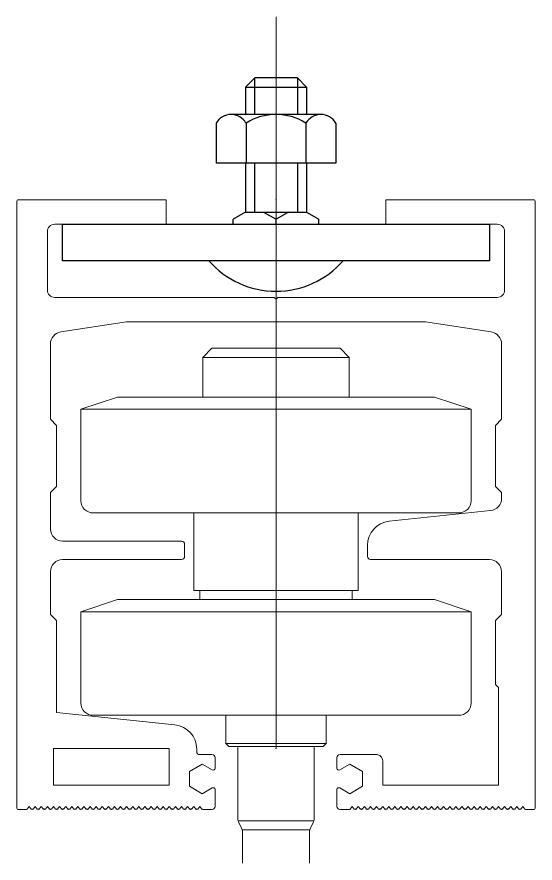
# Model space of a CAD drawing. Header units: inches. Extents: x 0 to 357596, y -35 to 212559.
# Drawn here: x 28342.5 to 28345.84, y 66476.59 to 66482.05 of the extents above; entities that cross this region are included whole.
import ezdxf

# ---------------------------------------------------------------- set-up
doc = ezdxf.new("R2010")
doc.units = ezdxf.units.IN
doc.header["$LTSCALE"] = 10
doc.header["$MEASUREMENT"] = 0

# ---------------------------------------------------------------- blocks, each defined once
blk = doc.blocks.new('*U226')
at = {"color": 1, "linetype": 'ByBlock', "lineweight": 15}
blk.add_line((0, -90), (0, 30), dxfattribs=at)
at = {"color": 0, "linetype": 'ByBlock'}
for p, q in [((-5, 18.5), (-3.5, 20)), ((-3.5, 14), (-3.5, 20)), ((3.5, 20), (-3.5, 20)), ((3.5, 20), (5, 18.5)), ((3.5, 20), (3.5, 14)), ((-5, 18.5), (5, 18.5)), ((-5, 18.5), (-5, 14)), ((5, 18.5), (5, 14)), ((7.36, 14), (-7.38, 14)), ((-9.82, 12.58), (-9.82, 6)), ((-4.91, 12.58), (-4.91, 6)), ((4.91, 12.58), (4.91, 6)), ((9.82, 12.58), (9.82, 6)), ((9.82, 6), (-9.82, 6)), ((-5, 6), (-5, -2)), ((-3.5, -2), (-3.5, 6)), ((3.5, 6), (3.5, -2)), ((5, 6), (5, -2)), ((-5, -2), (-7.05, -3.18)), ((-5, -2), (5, -2)), ((-2.05, -2), (0, -3.18)), ((2.05, -2), (0, -3.18)), ((5, -2), (7.05, -3.18)), ((-7.05, -4), (-7.05, -3.18)), ((0, -4), (0, -3.18)), ((7.05, -4), (7.05, -3.18))]:
    blk.add_line(p, q, dxfattribs=at)
at = {"color": 0, "linetype": 'ByBlock', "lineweight": 15}
for p, q in [((-12.5, -64.06), (0, -64.06)), ((-12.5, -64.06), (-12.5, -65.56)), ((12.5, -64.06), (0, -64.06)), ((12.5, -64.06), (12.5, -65.56)), ((-36.5, -90), (-17.5, -90)), ((-36.5, -96), (-36.5, -90)), ((-17.5, -96), (-17.5, -90)), ((-36.5, -96), (-17.5, -96)), ((-10, -99.5), (-10, -96.73)), ((-40.5, -99.5), (-40.84, -99.93)), ((-40.16, -99.93), (-40.5, -99.5)), ((-39.5, -99.5), (-39.84, -99.93)), ((-39.16, -99.93), (-39.5, -99.5)), ((-38.5, -99.5), (-38.84, -99.93)), ((-38.16, -99.93), (-38.5, -99.5)), ((-37.5, -99.5), (-37.84, -99.93)), ((-37.16, -99.93), (-37.5, -99.5)), ((-36.5, -99.5), (-36.84, -99.93)), ((-36.16, -99.93), (-36.5, -99.5)), ((-35.5, -99.5), (-35.84, -99.93)), ((-35.16, -99.93), (-35.5, -99.5)), ((-34.5, -99.5), (-34.84, -99.93)), ((-34.16, -99.93), (-34.5, -99.5)), ((-33.5, -99.5), (-33.84, -99.93)), ((-33.16, -99.93), (-33.5, -99.5)), ((-32.5, -99.5), (-32.84, -99.93)), ((-32.16, -99.93), (-32.5, -99.5)), ((-31.5, -99.5), (-31.84, -99.93)), ((-31.16, -99.93), (-31.5, -99.5)), ((-30.5, -99.5), (-30.84, -99.93)), ((-30.16, -99.93), (-30.5, -99.5)), ((-29.5, -99.5), (-29.84, -99.93)), ((-29.16, -99.93), (-29.5, -99.5)), ((-28.5, -99.5), (-28.84, -99.93)), ((-28.16, -99.93), (-28.5, -99.5)), ((-27.5, -99.5), (-27.84, -99.93)), ((-27.16, -99.93), (-27.5, -99.5)), ((-26.5, -99.5), (-26.84, -99.93)), ((-26.16, -99.93), (-26.5, -99.5)), ((-25.5, -99.5), (-25.84, -99.93)), ((-25.16, -99.93), (-25.5, -99.5)), ((-24.5, -99.5), (-24.84, -99.93)), ((-24.16, -99.93), (-24.5, -99.5)), ((-23.5, -99.5), (-23.84, -99.93)), ((-23.16, -99.93), (-23.5, -99.5)), ((-22.5, -99.5), (-22.84, -99.93)), ((-22.16, -99.93), (-22.5, -99.5)), ((-21.5, -99.5), (-21.84, -99.93)), ((-21.16, -99.93), (-21.5, -99.5)), ((-20.5, -99.5), (-20.84, -99.93)), ((-20.16, -99.93), (-20.5, -99.5)), ((-19.5, -99.5), (-19.84, -99.93)), ((-19.16, -99.93), (-19.5, -99.5)), ((-18.5, -99.5), (-18.84, -99.93)), ((-18.16, -99.93), (-18.5, -99.5)), ((-17.5, -99.5), (-17.84, -99.93)), ((-17.16, -99.93), (-17.5, -99.5)), ((-16.5, -99.5), (-16.84, -99.93)), ((-16.16, -99.93), (-16.5, -99.5)), ((-15.5, -99.5), (-15.84, -99.93)), ((-15.16, -99.93), (-15.5, -99.5)), ((-14.5, -99.5), (-14.84, -99.93)), ((-14.16, -99.93), (-14.5, -99.5)), ((-13.5, -99.5), (-13.84, -99.93)), ((-13.16, -99.93), (-13.5, -99.5)), ((-12.5, -99.5), (-12.84, -99.93)), ((-12.16, -99.93), (-12.5, -99.5)), ((12.16, -99.93), (12.5, -99.5)), ((12.5, -99.5), (12.84, -99.93)), ((13.16, -99.93), (13.5, -99.5)), ((13.5, -99.5), (13.84, -99.93)), ((14.16, -99.93), (14.5, -99.5)), ((14.5, -99.5), (14.84, -99.93)), ((15.16, -99.93), (15.5, -99.5)), ((15.5, -99.5), (15.84, -99.93)), ((16.16, -99.93), (16.5, -99.5)), ((16.5, -99.5), (16.84, -99.93)), ((17.16, -99.93), (17.5, -99.5)), ((17.5, -99.5), (17.84, -99.93)), ((18.16, -99.93), (18.5, -99.5)), ((18.5, -99.5), (18.84, -99.93)), ((19.16, -99.93), (19.5, -99.5)), ((19.5, -99.5), (19.84, -99.93)), ((20.16, -99.93), (20.5, -99.5)), ((20.5, -99.5), (20.84, -99.93)), ((21.16, -99.93), (21.5, -99.5)), ((21.5, -99.5), (21.84, -99.93)), ((22.16, -99.93), (22.5, -99.5)), ((22.5, -99.5), (22.84, -99.93)), ((23.16, -99.93), (23.5, -99.5)), ((23.5, -99.5), (23.84, -99.93)), ((24.16, -99.93), (24.5, -99.5)), ((24.5, -99.5), (24.84, -99.93)), ((25.16, -99.93), (25.5, -99.5)), ((25.5, -99.5), (25.84, -99.93)), ((26.16, -99.93), (26.5, -99.5)), ((26.5, -99.5), (26.84, -99.93)), ((27.16, -99.93), (27.5, -99.5)), ((27.5, -99.5), (27.84, -99.93)), ((28.16, -99.93), (28.5, -99.5)), ((28.5, -99.5), (28.84, -99.93)), ((29.16, -99.93), (29.5, -99.5)), ((29.5, -99.5), (29.84, -99.93)), ((30.16, -99.93), (30.5, -99.5)), ((30.5, -99.5), (30.84, -99.93)), ((31.16, -99.93), (31.5, -99.5)), ((31.5, -99.5), (31.84, -99.93)), ((32.16, -99.93), (32.5, -99.5)), ((32.5, -99.5), (32.84, -99.93)), ((33.16, -99.93), (33.5, -99.5)), ((33.5, -99.5), (33.84, -99.93)), ((34.16, -99.93), (34.5, -99.5)), ((34.5, -99.5), (34.84, -99.93)), ((35.16, -99.93), (35.5, -99.5)), ((35.5, -99.5), (35.84, -99.93)), ((36.16, -99.93), (36.5, -99.5)), ((36.5, -99.5), (36.84, -99.93)), ((37.16, -99.93), (37.5, -99.5)), ((37.5, -99.5), (37.84, -99.93)), ((38.16, -99.93), (38.5, -99.5)), ((38.5, -99.5), (38.84, -99.93)), ((39.16, -99.93), (39.5, -99.5)), ((39.5, -99.5), (39.84, -99.93)), ((-10.5, -100), (-12, -100)), ((-6.14, -102.08), (-5.61, -103.14)), ((6.14, -102.08), (5.61, -103.14))]:
    blk.add_line(p, q, dxfattribs=at)
for points in [[(-40.84, -99.93, -0.226384), (-41, -100), (-42.3, -100, -0.414214), (-42.5, -99.8), (-42.5, -0.2, -0.414214), (-42.3, 0), (-18, 0), (-18, -4), (-36.3, -4, 0.414214), (-37.5, -5.2), (-37.5, -14.8, 0.414214), (-36.3, -16), (-0.3, -16), (0, -16.3), (0.3, -16), (36.3, -16, 0.414214), (37.5, -14.8), (37.5, -5.2, 0.414214), (36.3, -4), (18, -4), (18, 0), (42.3, 0, -0.414214), (42.5, -0.2), (42.5, -99.8, -0.414214), (42.3, -100), (41, -100, -0.226384), (40.84, -99.93), (40.5, -99.5), (40.16, -99.93)], [(-10.45, -93.53, 0.57735), (-10, -93.27), (-10, -91.5, 0.414214), (-10.5, -91), (-12.5, -91, -0.414214), (-13, -90.5), (-13, -90.1, 0.383864), (-16.58, -86.12), (-36, -84.08), (-36, -69), (-37, -68), (-37, -61, -0.414214), (-35, -59), (-15.5, -59, 0.414214), (-15, -58.5), (-15, -56.5, 0.414214), (-15.5, -56), (-35, -56, -0.414214), (-37, -54), (-37, -48), (-36, -47), (-36, -37), (-37, -36), (-37, -23.65, -0.369911), (-35.31, -21.67), (-24.5, -20), (24.5, -20), (35.31, -21.67, -0.369911), (37, -23.65), (37, -36), (36, -37), (36, -47), (37, -48), (37, -48.98, -0.383864), (35.21, -50.97), (18.58, -52.71, 0.383864), (15, -56.69), (15, -58.5, 0.414214), (15.5, -59), (35, -59, -0.414214), (37, -61), (37, -68), (36, -69), (36, -79.5), (36.5, -80), (36.5, -96), (17.5, -96), (17.5, -92, 0.414214), (16.5, -91), (10.5, -91, 0.414214), (10, -91.5), (10, -93.27, 0.57735), (10.45, -93.53)], [(-32, -67.56), (-32, -82.56, 0.414214), (-30, -84.56), (0, -84.56), (30, -84.56, 0.414214), (32, -82.56), (32, -67.56)], [(-6.14, -102.08, -0.116434), (-6.25, -101.63), (-6.25, -89.66)], [(6.14, -102.08, 0.116434), (6.25, -101.63), (6.25, -89.66)], [(10.45, -96.47, 0.57735), (10, -96.73), (10, -99.5, 0.414214), (10.5, -100), (12, -100, 0.226384), (12.16, -99.93)]]:
    blk.add_lwpolyline(points, format="xyb", dxfattribs=at)
at = {"color": 0, "linetype": 'ByBlock'}
blk.add_lwpolyline([(-35, -10), (-35, -4), (35, -4), (35, -10)], close=True, dxfattribs=at)
at = {"color": 0, "linetype": 'ByBlock', "lineweight": 15}
for points in [[(12, -25.86), (10.5, -24.36), (-10.5, -24.36), (-12, -25.86)], [(-12, -32.36), (-12, -25.86), (12, -25.86), (12, -32.36)], [(32, -34.36), (26, -32.36), (0, -32.36), (-26, -32.36), (-32, -34.36)], [(13.5, -51.36), (13.5, -64.06), (-13.5, -64.06), (-13.5, -51.36)], [(-8.25, -84.56), (-8.25, -89.16), (8.25, -89.16), (7.75, -89.66), (0, -89.66), (-7.75, -89.66), (-8.25, -89.16)], [(8.25, -84.56), (8.25, -89.16)], [(-10.45, -96.47), (-12.1, -97.42), (-14.2, -96.21), (-14.2, -93.79), (-12.1, -92.58), (-10.45, -93.53)], [(10.45, -93.53), (12.1, -92.58), (14.2, -93.79), (14.2, -96.21), (12.1, -97.42), (10.45, -96.47)], [(-6.22, -101.87), (6.22, -101.87)], [(-5.53, -103.36), (5.53, -103.36)], [(-5.5, -108.8), (-5.5, -103.35)], [(5.5, -108.8), (5.5, -103.35)]]:
    blk.add_lwpolyline(points, dxfattribs=at)
blk.add_lwpolyline([(0, -51.36), (-30, -51.36, -0.414214), (-32, -49.36), (-32, -34.36), (0, -34.36), (32, -34.36), (32, -49.36, -0.414214), (30, -51.36)], format="xyb", close=True, dxfattribs=at)
blk.add_lwpolyline([(0, -67.56), (-32, -67.56), (-26, -65.56), (0, -65.56), (26, -65.56), (32, -67.56)], close=True, dxfattribs=at)
at = {"color": 0, "linetype": 'ByBlock'}
for centre, radius, start, end in [((-7.38, 11.17), 2.83, 29.8172, 149.8269), ((0, 4.79), 9.21, 57.7935, 122.2065), ((7.36, 11.17), 2.83, 29.9951, 150.0048), ((0, -0.4), 14.6, 221.1121, 318.8879)]:
    blk.add_arc(centre, radius, start, end, dxfattribs=at)
at = {"color": 0, "linetype": 'ByBlock', "lineweight": 15}
for centre, radius, start, end in [((-10.3, -96.73), 0.3, 0, 120), ((-40, -99.8), 0.2, 218.9767, 321.0233), ((-39, -99.8), 0.2, 218.9767, 321.0233), ((-38, -99.8), 0.2, 218.9767, 321.0233), ((-37, -99.8), 0.2, 218.9767, 321.0233), ((-36, -99.8), 0.2, 218.9767, 321.0233), ((-35, -99.8), 0.2, 218.9767, 321.0233), ((-34, -99.8), 0.2, 218.9767, 321.0233), ((-33, -99.8), 0.2, 218.9767, 321.0233), ((-32, -99.8), 0.2, 218.9767, 321.0233), ((-31, -99.8), 0.2, 218.9767, 321.0233), ((-30, -99.8), 0.2, 218.9767, 321.0233), ((-29, -99.8), 0.2, 218.9767, 321.0233), ((-28, -99.8), 0.2, 218.9767, 321.0233), ((-27, -99.8), 0.2, 218.9767, 321.0233), ((-26, -99.8), 0.2, 218.9767, 321.0233), ((-25, -99.8), 0.2, 218.9767, 321.0233), ((-24, -99.8), 0.2, 218.9767, 321.0233), ((-23, -99.8), 0.2, 218.9767, 321.0233), ((-22, -99.8), 0.2, 218.9767, 321.0233), ((-21, -99.8), 0.2, 218.9767, 321.0233), ((-20, -99.8), 0.2, 218.9767, 321.0233), ((-20, -99.8), 0.2, 218.9767, 270), ((-19, -99.8), 0.2, 218.9767, 321.0233), ((-18, -99.8), 0.2, 218.9767, 321.0233), ((-17, -99.8), 0.2, 218.9767, 321.0233), ((-17, -99.8), 0.2, 218.9767, 270), ((-16, -99.8), 0.2, 218.9767, 321.0233), ((-15, -99.8), 0.2, 218.9767, 321.0233), ((-14, -99.8), 0.2, 218.9767, 321.0233), ((-13, -99.8), 0.2, 218.9767, 270), ((-13, -99.8), 0.2, 218.9767, 321.0233), ((-12, -99.8), 0.2, 218.9767, 270), ((-10.5, -99.5), 0.5, 270, 0), ((13, -99.8), 0.2, 218.9767, 321.0233), ((13, -99.8), 0.2, 270, 321.0233), ((14, -99.8), 0.2, 218.9767, 321.0233), ((15, -99.8), 0.2, 218.9767, 321.0233), ((16, -99.8), 0.2, 218.9767, 321.0233), ((17, -99.8), 0.2, 218.9767, 321.0233), ((17, -99.8), 0.2, 270, 321.0233), ((18, -99.8), 0.2, 218.9767, 321.0233), ((19, -99.8), 0.2, 218.9767, 321.0233), ((20, -99.8), 0.2, 218.9767, 321.0233), ((20, -99.8), 0.2, 270, 321.0233), ((21, -99.8), 0.2, 218.9767, 321.0233), ((22, -99.8), 0.2, 218.9767, 321.0233), ((23, -99.8), 0.2, 218.9767, 321.0233), ((24, -99.8), 0.2, 218.9767, 321.0233), ((25, -99.8), 0.2, 218.9767, 321.0233), ((26, -99.8), 0.2, 218.9767, 321.0233), ((27, -99.8), 0.2, 218.9767, 321.0233), ((28, -99.8), 0.2, 218.9767, 321.0233), ((29, -99.8), 0.2, 218.9767, 321.0233), ((30, -99.8), 0.2, 218.9767, 321.0233), ((31, -99.8), 0.2, 218.9767, 321.0233), ((32, -99.8), 0.2, 218.9767, 321.0233), ((33, -99.8), 0.2, 218.9767, 321.0233), ((34, -99.8), 0.2, 218.9767, 321.0233), ((35, -99.8), 0.2, 218.9767, 321.0233), ((36, -99.8), 0.2, 218.9767, 321.0233), ((37, -99.8), 0.2, 218.9767, 321.0233), ((38, -99.8), 0.2, 218.9767, 321.0233), ((39, -99.8), 0.2, 218.9767, 321.0233), ((40, -99.8), 0.2, 218.9767, 321.0233), ((-6.5, -103.59), 1, 0, 26.5651), ((6.5, -103.59), 1, 153.4349, 180)]:
    blk.add_arc(centre, radius, start, end, dxfattribs=at)
at = {"color": 1, "linetype": 'ByBlock', "lineweight": 15}
for p in [(0, 0), (0, -90)]:
    blk.add_point(p, dxfattribs=at)

msp = doc.modelspace()

# ---------------------------------------------------------------- block references
at = {"xscale": 0.03937007874015748, "yscale": 0.03937007874015748, "zscale": 0.03937007874015748}
msp.add_blockref('*U226', (28344.1715, 66480.8731), dxfattribs=at)

doc.saveas('drawing.dxf')
